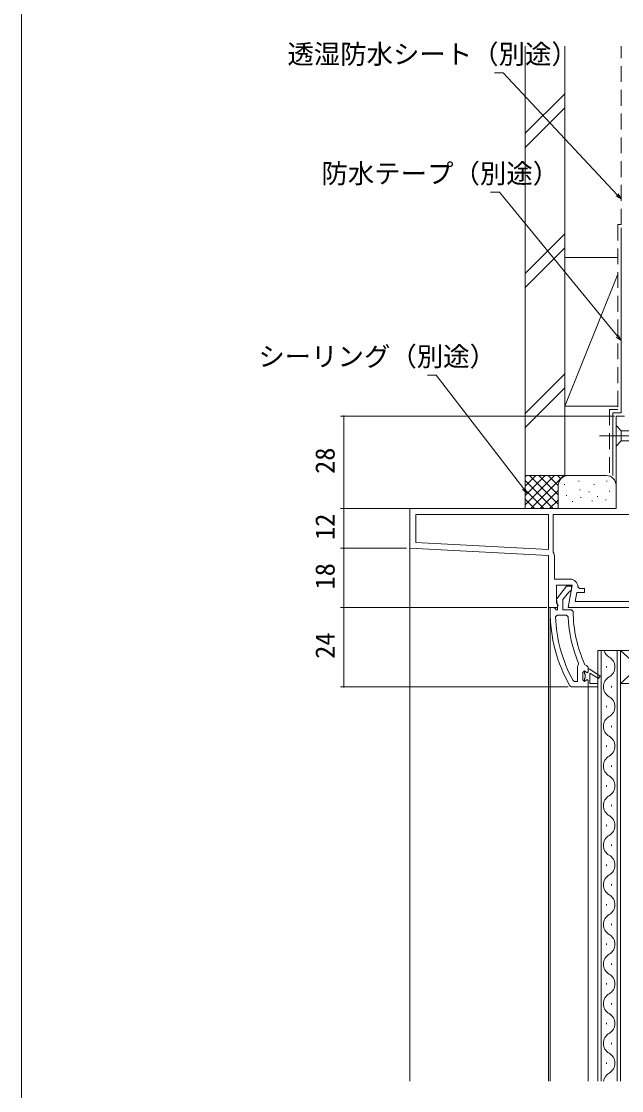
# Model space of a CAD drawing. Units: millimetres, scale not verified. Extents: x -1188 to -198, y -840 to 760.
# Drawn here: x -1188 to -1006.2, y 160.5 to 484.4 of the extents above; entities that cross this region are included whole.
import ezdxf
from ezdxf.enums import TextEntityAlignment as Align

# ---------------------------------------------------------------- set-up
doc = ezdxf.new("R2010")
doc.units = ezdxf.units.MM
doc.header["$LTSCALE"] = 4
doc.linetypes.add('CHAIN2', pattern=[12, 9, -1, 1, -1])
doc.linetypes.add('DASHED1', pattern=[1.8, 1.2, -0.6])
for name, color, linetype, lineweight in [('0-2_YKK_ZWAK', 7, 'Continuous', 9), ('0-3_YKK_11', 7, 'Continuous', 9), ('0-4_YKK_12', 2, 'Continuous', 9), ('0-5_YSS_K', 3, 'Continuous', 9), ('0-6_YKK_13', 4, 'Continuous', 9), ('0-7_YKK_D', 6, 'Continuous', 9)]:
    doc.layers.add(name, color=color, linetype=linetype, lineweight=lineweight)
doc.styles.add('ＭＳ ゴシック', font='')
doc.styles.get('ＭＳ ゴシック').set_extended_font_data('MS Gothic')

msp = doc.modelspace()

# ---------------------------------------------------------------- linework, layer by layer
at = {"layer": '0-2_YKK_ZWAK'}
msp.add_line((-1188, -840), (-1188, 720), dxfattribs=at)
at = {"layer": '0-3_YKK_11'}
for p, q in [((-1007.842, 364.826), (-1005.342, 364.826)), ((-1007.842, 336.826), (-1007.842, 364.826)), ((-1070.342, 324.826), (-1070.342, 336.826)), ((-1070.342, 336.826), (-1007.842, 336.826)), ((-1068.542, 335.026), (-1028.342, 335.026)), ((-1068.542, 326.534), (-1068.542, 335.026)), ((-1028.342, 335.026), (-1028.342, 324.427)), ((-1026.942, 335.026), (-988.342, 335.026)), ((-1026.942, 323.838), (-1026.942, 335.026)), ((-1026.942, 335.026), (-988.342, 335.026)), ((-1028.342, 322.625), (-1070.342, 324.826)), ((-1028.342, 324.427), (-1068.542, 326.534)), ((-1028.342, 324.427), (-1068.542, 326.534)), ((-1028.342, 306.826), (-1028.342, 322.625)), ((-1026.868, 323.576), (-1026.942, 323.838)), ((-1026.542, 315.426), (-1026.542, 322.424)), ((-1021.731, 315.426), (-1026.542, 315.426)), ((-1025.942, 313.626), (-1025.942, 308.269)), ((-1021.135, 313.626), (-1025.942, 313.626)), ((-1025.929, 309.343), (-1022.817, 313.326)), ((-1022.187, 311.534), (-1023.942, 309.287)), ((-1022.817, 313.326), (-1021.342, 313.326)), ((-1022.334, 306.826), (-1021.135, 313.626)), ((-1021.817, 311.725), (-1022.187, 311.534)), ((-1021.342, 312.225), (-1021.817, 311.725)), ((-1021.342, 313.326), (-1021.342, 312.225)), ((-1020.189, 308.626), (-1019.695, 311.426)), ((-1019.695, 311.426), (-1017.431, 311.426)), ((-1018.931, 312.626), (-1019.431, 313.126)), ((-1017.431, 312.626), (-1018.931, 312.626)), ((-1017.431, 311.426), (-1017.431, 312.626)), ((-1025.942, 308.269), (-1025.4, 307.402)), ((-1025.742, 307.926), (-1025.929, 309.343)), ((-1025.542, 307.526), (-1025.742, 307.926)), ((-1023.942, 309.287), (-1023.942, 306.126)), ((-988.342, 308.626), (-1020.189, 308.626)), ((-1025.719, 306.826), (-1028.342, 306.826)), ((-1027.842, 306.826), (-1026.742, 306.826)), ((-1027.842, 305.826), (-1027.842, 306.826)), ((-1026.742, 306.826), (-1026.246, 306.388)), ((-1026.246, 306.388), (-1025.948, 306.126)), ((-1026.205, 304.005), (-1025.705, 304.526)), ((-1025.948, 306.126), (-1025.542, 306.126)), ((-1025.4, 307.402), (-1025.719, 306.826)), ((-1025.705, 304.526), (-1022.903, 304.526)), ((-1025.542, 306.126), (-1025.542, 307.526)), ((-1023.942, 306.126), (-1021.341, 306.126)), ((-1022.903, 304.526), (-1022.403, 304.048)), ((-988.342, 306.826), (-1022.334, 306.826)), ((-1021.341, 306.126), (-1020.841, 305.628)), ((-1019.35, 289.332), (-1019.542, 288.938)), ((-1019.542, 288.938), (-1019.542, 284.426)), ((-1019.542, 288.938), (-1019.542, 284.426)), ((-1019.197, 289.922), (-1019.35, 289.332)), ((-1017.268, 289.517), (-1016.828, 289.226)), ((-1016.828, 289.226), (-1016.342, 288.726)), ((-1016.342, 288.726), (-1016.342, 288.126)), ((-1017.942, 287.126), (-1017.442, 287.626)), ((-1017.942, 284.926), (-1017.942, 287.126)), ((-1017.442, 287.626), (-1017.442, 286.82)), ((-1017.417, 287.626), (-1017.442, 287.626)), ((-1017.442, 287.626), (-1017.442, 286.82)), ((-1017.442, 287.626), (-1017.442, 286.82)), ((-1017.442, 287.626), (-1017.442, 286.82)), ((-1017.442, 286.82), (-1017.179, 286.522)), ((-1017.442, 286.82), (-1017.179, 286.522)), ((-1017.179, 285.53), (-1017.442, 285.232)), ((-1017.179, 285.53), (-1017.442, 285.232)), ((-1017.442, 285.232), (-1017.442, 284.426)), ((-1017.442, 285.232), (-1017.442, 284.426)), ((-1016.932, 287.251), (-1017.417, 287.626)), ((-1017.179, 286.522), (-1017.179, 285.53)), ((-1017.179, 286.522), (-1017.179, 285.53)), ((-1016.642, 287.026), (-1016.932, 287.251)), ((-1016.932, 284.801), (-1016.642, 285.026)), ((-1016.342, 287.326), (-1016.642, 287.026)), ((-1016.642, 285.026), (-1016.342, 284.726)), ((-1016.342, 288.126), (-1015.842, 288.126)), ((-1016.342, 288.126), (-1016.342, 287.326)), ((-1015.842, 288.126), (-1016.342, 288.126)), ((-1015.842, 288.126), (-1012.71, 286.039)), ((-1012.71, 286.039), (-1015.842, 288.126)), ((-1015.842, 286.926), (-1015.842, 283.826)), ((-1013.131, 285.361), (-1015.842, 286.926)), ((-1015.842, 286.926), (-1013.131, 285.361)), ((-1015.842, 283.826), (-1015.842, 286.926)), ((-1012.71, 286.039), (-1013.131, 285.361)), ((-1013.131, 285.361), (-1012.71, 286.039)), ((-1021.389, 282.826), (-1021.824, 283.079)), ((-1016.342, 282.826), (-1021.389, 282.826)), ((-1020.448, 284.426), (-1020.887, 284.688)), ((-1019.542, 284.426), (-1020.448, 284.426)), ((-1017.442, 284.426), (-1017.942, 284.926)), ((-1017.442, 284.426), (-1016.932, 284.801)), ((-1016.342, 284.726), (-1016.342, 282.826)), ((-1016.342, 282.826), (-1013.342, 282.826)), ((-1015.842, 283.826), (-1013.342, 283.826)), ((-1013.342, 283.826), (-1015.842, 283.826)), ((-1013.342, 283.826), (-1013.342, 282.826)), ((-1013.342, 282.826), (-1013.342, 283.826))]:
    msp.add_line(p, q, dxfattribs=at)
msp.add_lwpolyline([(-1016.342, 282.826), (-1013.342, 282.826), (-1016.342, 282.826)], dxfattribs=at)
for centre, radius, start, end in [((-1028.742, 322.424), 2.2, 359.99998, 31.58635), ((-1021.731, 313.126), 2.3, 0, 89.99998), ((-981.842, 305.826), 46, 179.99998, 209.63715), ((-981.842, 305.826), 39, 180.29012, 204.71983), ((-981.842, 305.826), 44.4, 182.34991, 208.42981), ((-981.842, 305.826), 40.6, 182.5101, 203.06203)]:
    msp.add_arc(centre, radius, start, end, dxfattribs=at)
at = {"layer": '0-4_YKK_12'}
for p, q in [((-1070.342, 325.726), (-1070.342, 163.326)), ((-1028.342, 307.326), (-1028.342, 163.326)), ((-1027.842, 306.826), (-1027.842, 163.326)), ((-1013.342, 293.826), (-1006.542, 293.826)), ((-1013.342, 163.326), (-1013.342, 293.826)), ((-1012.342, 293.826), (-1012.342, 163.326)), ((-1007.542, 163.326), (-1007.542, 293.826)), ((-995.542, 293.826), (-1006.542, 283.826)), ((-1006.542, 293.826), (-995.542, 283.826)), ((-1006.542, 293.826), (-995.542, 293.826)), ((-1006.542, 293.826), (-1006.542, 163.326)), ((-1010.702, 288.626), (-1010.702, 289.026)), ((-1016.342, 163.326), (-1016.342, 282.826)), ((-1009.182, 282.626), (-1009.182, 283.026)), ((-1006.542, 283.826), (-995.542, 283.826)), ((-1010.702, 276.626), (-1010.702, 277.026)), ((-1009.182, 270.626), (-1009.182, 271.026)), ((-1010.702, 264.626), (-1010.702, 265.026)), ((-1009.182, 258.626), (-1009.182, 259.026)), ((-1010.702, 252.626), (-1010.702, 253.026)), ((-1009.182, 246.626), (-1009.182, 247.026)), ((-1010.702, 240.626), (-1010.702, 241.026)), ((-1009.182, 234.626), (-1009.182, 235.026)), ((-1010.702, 228.626), (-1010.702, 229.026)), ((-1009.182, 222.626), (-1009.182, 223.026)), ((-1010.702, 216.626), (-1010.702, 217.026)), ((-1009.182, 210.626), (-1009.182, 211.026)), ((-1010.702, 204.626), (-1010.702, 205.026)), ((-1010.702, 204.626), (-1010.702, 205.026)), ((-1009.182, 198.626), (-1009.182, 199.026)), ((-1009.182, 198.626), (-1009.182, 199.026)), ((-1010.702, 192.626), (-1010.702, 193.026)), ((-1009.182, 186.626), (-1009.182, 187.026)), ((-1010.702, 180.626), (-1010.702, 181.026)), ((-1009.182, 174.626), (-1009.182, 175.026)), ((-1010.702, 168.626), (-1010.702, 169.026))]:
    msp.add_line(p, q, dxfattribs=at)
for centre, start, end in [((-1008.265, 294.826), 196.91583, 240.79745), ((-1011.619, 288.826), 299.20253, 60.79745), ((-1008.265, 282.826), 119.20253, 240.79745), ((-1011.619, 276.826), 299.20253, 60.79745), ((-1008.265, 270.826), 119.20253, 240.79745), ((-1011.619, 264.826), 299.20253, 60.79745), ((-1008.265, 258.826), 119.20253, 240.79745), ((-1011.619, 252.826), 299.20253, 60.79745), ((-1008.265, 246.826), 119.20253, 240.79745), ((-1011.619, 240.826), 299.20253, 60.79745), ((-1008.265, 234.826), 119.20253, 240.79745), ((-1011.619, 228.826), 299.20253, 60.79745), ((-1008.265, 222.826), 119.20253, 240.79745), ((-1011.619, 216.826), 299.20253, 60.79745), ((-1008.265, 210.826), 119.20253, 240.79745), ((-1011.619, 204.826), 299.20253, 60.79745), ((-1008.265, 198.826), 119.20253, 240.79745), ((-1011.619, 192.826), 299.20253, 60.79745), ((-1008.265, 186.826), 119.20253, 240.79745), ((-1011.619, 180.826), 299.20253, 60.79745), ((-1008.265, 174.826), 119.20253, 240.79745), ((-1011.619, 168.826), 299.20253, 60.79745), ((-1008.265, 162.826), 119.20253, 171.63472)]:
    msp.add_arc(centre, 3.437, start, end, dxfattribs=at)
at = {"layer": '0-5_YSS_K'}
for p, q in [((-1035.342, 476.826), (-1035.342, 346.826)), ((-1023.342, 476.826), (-1023.342, 346.826)), ((-1035.342, 450.463), (-1023.342, 462.464)), ((-1035.342, 446.221), (-1023.342, 458.221)), ((-1006.342, 421.826), (-1006.342, 365.826)), ((-1035.342, 408.037), (-1023.342, 420.037)), ((-1035.342, 403.794), (-1023.342, 415.794)), ((-1023.342, 412.826), (-1023.342, 367.826)), ((-1023.342, 412.826), (-1007.342, 412.826)), ((-1007.342, 407.826), (-1023.342, 367.826)), ((-1023.342, 377.611), (-1035.342, 365.611)), ((-1035.342, 361.368), (-1023.342, 373.368)), ((-1023.342, 367.826), (-1007.342, 367.826)), ((-1008.842, 365.826), (-1008.842, 346.826)), ((-1008.842, 365.826), (-1006.342, 365.826)), ((-1035.342, 346.453), (-1034.969, 346.826)), ((-1035.342, 343.625), (-1032.141, 346.826)), ((-1035.342, 340.796), (-1029.312, 346.826)), ((-1035.342, 337.968), (-1026.484, 346.826)), ((-1023.342, 346.826), (-1035.342, 346.826)), ((-1034.028, 346.826), (-1025.342, 338.14)), ((-1033.656, 336.826), (-1023.656, 346.826)), ((-1031.2, 346.826), (-1025.342, 340.968)), ((-1028.371, 346.826), (-1025.342, 343.797)), ((-1025.543, 346.826), (-1024.561, 345.844)), ((-1022.715, 346.826), (-1022.694, 346.805)), ((-1010.842, 346.826), (-1022.342, 346.826)), ((-1035.342, 345.311), (-1026.857, 336.826)), ((-1025.342, 343.826), (-1025.342, 336.826)), ((-1023.514, 344.021), (-1023.514, 344.221)), ((-1019.175, 345.022), (-1019.175, 345.222)), ((-1014.501, 344.021), (-1014.501, 344.221)), ((-1010.659, 345.022), (-1010.659, 345.222)), ((-1007.842, 343.826), (-1007.842, 337.326)), ((-1035.342, 342.483), (-1029.685, 336.826)), ((-1030.827, 336.826), (-1025.342, 342.311)), ((-1022.847, 340.683), (-1022.847, 340.883)), ((-1018.841, 342.352), (-1018.841, 342.552)), ((-1018.507, 340.015), (-1018.507, 340.215)), ((-1016.048, 341.749), (-1016.048, 341.949)), ((-1013.5, 340.349), (-1013.5, 340.549)), ((-1009.828, 342.018), (-1009.828, 342.218)), ((-1035.342, 339.654), (-1032.514, 336.826)), ((-1027.999, 336.826), (-1025.324, 339.5)), ((-1021.016, 338.827), (-1021.016, 339.027)), ((-1015.087, 339.042), (-1015.087, 339.242)), ((-1010.993, 339.346), (-1010.993, 339.546))]:
    msp.add_line(p, q, dxfattribs=at)
at = {"layer": '0-5_YSS_K', "linetype": 'DASHED1'}
for p, q in [((-1006.342, 422.826), (-1006.342, 476.826)), ((-1009.842, 366.826), (-1009.842, 346.826)), ((-1009.842, 366.826), (-1007.32, 366.826))]:
    msp.add_line(p, q, dxfattribs=at)
msp.add_lwpolyline([(-1006.342, 422.826), (-1007.342, 422.826), (-1007.342, 366.826)], dxfattribs=at)
at = {"layer": '0-5_YSS_K'}
msp.add_lwpolyline([(-1022.342, 346.826), (-1035.342, 346.826), (-1035.342, 336.826)], dxfattribs=at)
for centre, start, end in [((-1022.342, 343.826), 90, 180), ((-1010.842, 343.826), 0, 90)]:
    msp.add_arc(centre, 3, start, end, dxfattribs=at)
at = {"layer": '0-6_YKK_13'}
for p, q in [((-1007.842, 361.926), (-1006.292, 360.376)), ((-1007.842, 361.926), (-1007.842, 355.726)), ((-1006.292, 360.376), (-1006.292, 357.276)), ((-987.758, 360.376), (-1006.292, 360.376)), ((-1007.842, 355.726), (-1006.292, 357.276)), ((-1006.292, 357.276), (-987.758, 357.276))]:
    msp.add_line(p, q, dxfattribs=at)
at = {"layer": '0-6_YKK_13', "linetype": 'CHAIN2'}
msp.add_line((-1012.842, 358.826), (-977.842, 358.826), dxfattribs=at)
at = {"layer": '0-7_YKK_D'}
for p, q in [((-1042.004, 468.766), (-1044.704, 468.766)), ((-1007.503, 431.867), (-1042.004, 468.766)), ((-1043.2, 432.606), (-1045.9, 432.606)), ((-1007.421, 389.025), (-1043.2, 432.606)), ((-1006.342, 430.625), (-1007.836, 431.555)), ((-1006.342, 430.625), (-1007.503, 431.867)), ((-1007.17, 432.178), (-1006.342, 430.625)), ((-1006.342, 387.711), (-1007.773, 388.736)), ((-1006.342, 387.711), (-1007.421, 389.025)), ((-1007.069, 389.314), (-1006.342, 387.711)), ((-1062.321, 377.186), (-1065.021, 377.186)), ((-1035.805, 342.812), (-1062.321, 377.186)), ((-1008.342, 364.826), (-1091.342, 364.826)), ((-1090.342, 364.826), (-1090.342, 336.826)), ((-1034.767, 341.466), (-1036.166, 342.534)), ((-1034.767, 341.466), (-1035.805, 342.812)), ((-1035.444, 343.091), (-1034.767, 341.466)), ((-1070.342, 336.826), (-1091.342, 336.826)), ((-1070.342, 336.826), (-1091.342, 336.826)), ((-1090.342, 324.826), (-1090.342, 336.826)), ((-1071.342, 324.826), (-1091.342, 324.826)), ((-1071.342, 324.826), (-1091.342, 324.826)), ((-1090.342, 324.826), (-1090.342, 306.826)), ((-1028.842, 306.826), (-1091.342, 306.826)), ((-1028.842, 306.826), (-1091.342, 306.826)), ((-1090.342, 306.826), (-1090.342, 282.826)), ((-1022.389, 282.826), (-1091.342, 282.826))]:
    msp.add_line(p, q, dxfattribs=at)
for centre, start, end in [((-1090.342, 364.826), 90, 270), ((-1090.342, 364.826), 270, 90), ((-1090.342, 336.826), 90, 270), ((-1090.342, 336.826), 90, 270), ((-1090.342, 336.826), 270, 90), ((-1090.342, 336.826), 270, 90), ((-1090.342, 324.826), 90, 270), ((-1090.342, 324.826), 90, 270), ((-1090.342, 324.826), 270, 90), ((-1090.342, 324.826), 270, 90), ((-1090.342, 306.826), 90, 270), ((-1090.342, 306.826), 90, 270), ((-1090.342, 306.826), 270, 90), ((-1090.342, 306.826), 270, 90), ((-1090.342, 282.826), 90, 270), ((-1090.342, 282.826), 270, 90)]:
    msp.add_arc(centre, 0.106, start, end, dxfattribs=at)

# ---------------------------------------------------------------- texts
at = {"layer": '0-7_YKK_D', "color": 4, "style": 'ＭＳ ゴシック'}
for s, p in [('透湿防水シート（別途）', (-1107.424, 469.766)), ('防水テープ（別途）', (-1097.1, 433.606)), ('シーリング（別途）', (-1116.221, 378.186))]:
    msp.add_text(s, height=5.865, dxfattribs=at).set_placement(p, align=Align.BOTTOM_LEFT)
for s, p in [('28', (-1091.342, 347.306)), ('12', (-1091.342, 327.306)), ('18', (-1091.342, 312.306)), ('24', (-1091.342, 291.306))]:
    msp.add_text(s, height=5.865, rotation=90, dxfattribs=at).set_placement(p, align=Align.BOTTOM_LEFT)

doc.saveas('drawing.dxf')
